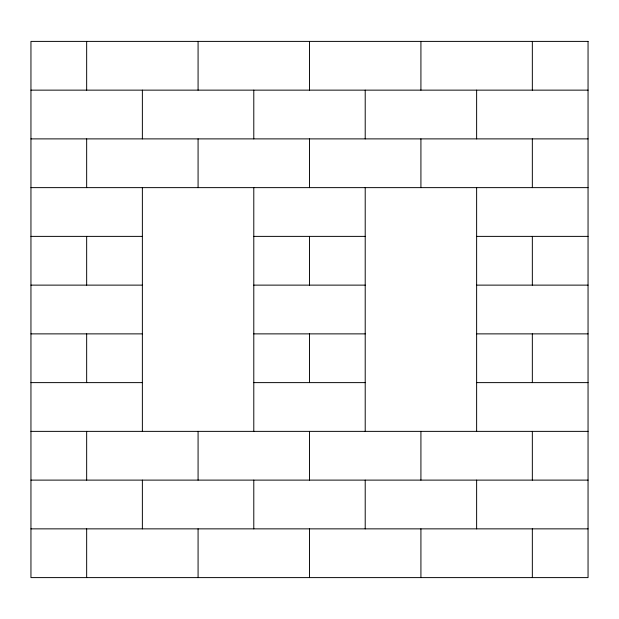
<?xml version="1.0" encoding="UTF-8"?>
<svg xmlns="http://www.w3.org/2000/svg" width="619" height="619" viewBox="0 0 619 619"><rect width="100%" height="100%" fill="white"/><g stroke="black" fill="none" stroke-linecap="round" stroke-linejoin="round"><path stroke-width="0.93" d="M30.95 90.142L588.05 90.142M30.95 138.888L588.05 138.888M30.95 187.634L588.05 187.634M30.95 236.381L142.37 236.381M253.79 236.381L365.21 236.381M476.63 236.381L588.05 236.381M30.95 285.127L142.37 285.127M253.79 285.127L365.21 285.127M476.63 285.127L588.05 285.127M30.95 333.873L142.37 333.873M253.79 333.873L365.21 333.873M476.63 333.873L588.05 333.873M30.95 382.619L142.37 382.619M253.79 382.619L365.21 382.619M476.63 382.619L588.05 382.619M30.95 431.366L588.05 431.366M30.95 480.112L588.05 480.112M30.95 528.858L588.05 528.858M532.34 41.396L532.34 90.142M532.34 138.888L532.34 187.634M532.34 236.381L532.34 285.127M532.34 333.873L532.34 382.619M532.34 431.366L532.34 480.112M532.34 528.858L532.34 577.604M476.63 90.142L476.63 138.888M476.63 187.634L476.63 431.366M476.63 480.112L476.63 528.858M420.92 41.396L420.92 90.142M420.92 138.888L420.92 187.634M420.92 431.366L420.92 480.112M420.92 528.858L420.92 577.604M365.21 90.142L365.21 138.888M365.21 187.634L365.21 431.366M365.21 480.112L365.21 528.858M309.5 41.396L309.5 90.142M309.5 138.888L309.5 187.634M309.5 236.381L309.5 285.127M309.5 333.873L309.5 382.619M309.5 431.366L309.5 480.112M309.5 528.858L309.5 577.604M253.79 90.142L253.79 138.888M253.79 187.634L253.79 431.366M253.79 480.112L253.79 528.858M198.08 41.396L198.08 90.142M198.08 138.888L198.08 187.634M198.08 431.366L198.08 480.112M198.08 528.858L198.08 577.604M142.37 90.142L142.37 138.888M142.37 187.634L142.37 431.366M142.37 480.112L142.37 528.858M86.66 41.396L86.66 90.142M86.66 138.888L86.66 187.634M86.66 236.381L86.66 285.127M86.66 333.873L86.66 382.619M86.66 431.366L86.66 480.112M86.66 528.858L86.66 577.604M588.05 41.396L30.95 41.396L30.95 577.604L588.05 577.604L588.05 41.396"/></g></svg>
